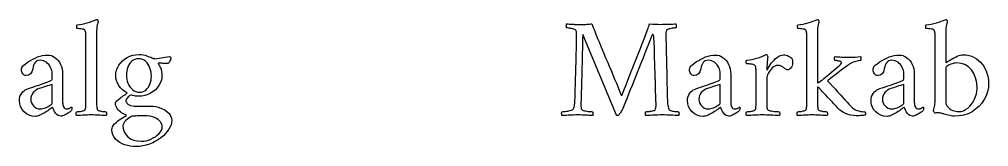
# Model space of a CAD drawing. Header units: millimetres. Extents: x -4 to 95, y -124 to 50.
# Drawn here: x 72.73 to 94.85, y -64.32 to -61.41 of the extents above; entities that cross this region are included whole.
import ezdxf

# ---------------------------------------------------------------- set-up
doc = ezdxf.new("R2010")
doc.units = ezdxf.units.MM
doc.layers.add('TEXT', color=5, linetype='Continuous')

msp = doc.modelspace()

# ---------------------------------------------------------------- linework, layer by layer
at = {"layer": 'TEXT'}
for points in [[(74.2468, -61.8419), (74.2467, -61.8233), (74.2464, -61.8028), (74.2459, -61.7805), (74.2452, -61.7565), (74.2436, -61.7328), (74.2407, -61.7117), (74.2364, -61.6932), (74.2306, -61.6774), (74.2215, -61.6613), (74.2069, -61.6484), (74.1868, -61.6387), (74.1613, -61.6323), (74.1326, -61.628), (74.1028, -61.625), (74.0721, -61.6232), (74.0403, -61.6226), (74.0388, -61.6201), (74.0375, -61.6125), (74.0364, -61.5999), (74.0355, -61.5823), (74.0354, -61.5644), (74.0367, -61.5512), (74.0394, -61.5426), (74.0435, -61.5387), (74.1028, -61.5309), (74.1613, -61.5206), (74.219, -61.5076), (74.2758, -61.4919), (74.3315, -61.4743), (74.3855, -61.4552), (74.4379, -61.4348), (74.4887, -61.4129), (74.4951, -61.414), (74.5012, -61.4173), (74.5072, -61.4229), (74.5129, -61.4306), (74.5178, -61.4394), (74.5214, -61.448), (74.5235, -61.4564), (74.5242, -61.4645), (74.5231, -61.469), (74.5198, -61.4823), (74.5142, -61.5044), (74.5065, -61.5355), (74.4987, -61.5748), (74.4931, -61.6218), (74.4898, -61.6764), (74.4887, -61.7387), (74.4887, -63.2355), (74.4888, -63.2704), (74.4891, -63.304), (74.4896, -63.3365), (74.4903, -63.3677), (74.4918, -63.397), (74.4948, -63.4234), (74.4991, -63.447), (74.5048, -63.4677), (74.5102, -63.4756), (74.5198, -63.4831), (74.5336, -63.4901), (74.5516, -63.4968), (74.5722, -63.5027), (74.5935, -63.5077), (74.6157, -63.5116), (74.6387, -63.5145), (74.6604, -63.5166), (74.6786, -63.5181), (74.6934, -63.5191), (74.7048, -63.5194), (74.7092, -63.527), (74.7125, -63.5371), (74.7148, -63.5496), (74.7161, -63.5645), (74.716, -63.5794), (74.7141, -63.5919), (74.7104, -63.602), (74.7048, -63.6097), (74.6579, -63.6066), (74.6137, -63.6036), (74.5724, -63.6009), (74.5339, -63.5984), (74.4956, -63.5963), (74.4548, -63.5948), (74.4117, -63.5939), (74.3661, -63.5935), (74.3221, -63.5939), (74.2802, -63.5948), (74.2406, -63.5963), (74.2032, -63.5984), (74.1654, -63.6009), (74.1246, -63.6036), (74.0807, -63.6066), (74.0339, -63.6097), (74.0283, -63.602), (74.0246, -63.5919), (74.0227, -63.5794), (74.0226, -63.5645), (74.0239, -63.5496), (74.0262, -63.5371), (74.0295, -63.527), (74.0339, -63.5194), (74.0452, -63.5191), (74.0597, -63.5181), (74.0774, -63.5166), (74.0984, -63.5145), (74.1208, -63.5116), (74.1427, -63.5077), (74.1643, -63.5027), (74.1855, -63.4968), (74.204, -63.4901), (74.2177, -63.4831), (74.2266, -63.4756), (74.2306, -63.4677), (74.2364, -63.447), (74.2407, -63.4234), (74.2436, -63.397), (74.2452, -63.3677), (74.2459, -63.3365), (74.2464, -63.304), (74.2467, -63.2704), (74.2468, -63.2355)], [(90.9435, -63.2355), (90.9436, -63.2704), (90.944, -63.304), (90.9445, -63.3365), (90.9452, -63.3677), (90.9467, -63.397), (90.9496, -63.4234), (90.9539, -63.447), (90.9597, -63.4677), (90.965, -63.4756), (90.9746, -63.4831), (90.9884, -63.4901), (91.0065, -63.4968), (91.027, -63.5027), (91.0484, -63.5077), (91.0706, -63.5116), (91.0935, -63.5145), (91.1152, -63.5166), (91.1335, -63.5181), (91.1483, -63.5191), (91.1597, -63.5194), (91.164, -63.527), (91.1673, -63.5371), (91.1697, -63.5496), (91.171, -63.5645), (91.1709, -63.5794), (91.169, -63.5919), (91.1652, -63.602), (91.1597, -63.6097), (91.1127, -63.6066), (91.0685, -63.6036), (91.0272, -63.6009), (90.9887, -63.5984), (90.9504, -63.5963), (90.9097, -63.5948), (90.8665, -63.5939), (90.821, -63.5935), (90.7769, -63.5939), (90.7351, -63.5948), (90.6955, -63.5963), (90.6581, -63.5984), (90.6203, -63.6009), (90.5794, -63.6036), (90.5356, -63.6066), (90.4887, -63.6097), (90.4832, -63.602), (90.4794, -63.5919), (90.4775, -63.5794), (90.4774, -63.5645), (90.4787, -63.5496), (90.481, -63.5371), (90.4844, -63.527), (90.4887, -63.5194), (90.5, -63.5191), (90.5145, -63.5181), (90.5323, -63.5166), (90.5532, -63.5145), (90.5756, -63.5116), (90.5976, -63.5077), (90.6192, -63.5027), (90.6403, -63.4968), (90.6589, -63.4901), (90.6726, -63.4831), (90.6815, -63.4756), (90.6855, -63.4677), (90.6912, -63.447), (90.6956, -63.4234), (90.6985, -63.397), (90.7, -63.3677), (90.7007, -63.3365), (90.7012, -63.304), (90.7015, -63.2704), (90.7016, -63.2355), (90.7016, -61.8419), (90.7015, -61.8233), (90.7012, -61.8028), (90.7007, -61.7805), (90.7, -61.7565), (90.6985, -61.7328), (90.6956, -61.7117), (90.6912, -61.6932), (90.6855, -61.6774), (90.6763, -61.6613), (90.6617, -61.6484), (90.6416, -61.6387), (90.6161, -61.6323), (90.5874, -61.628), (90.5577, -61.625), (90.5269, -61.6232), (90.4952, -61.6226), (90.4936, -61.6201), (90.4923, -61.6125), (90.4912, -61.5999), (90.4903, -61.5823), (90.4902, -61.5644), (90.4915, -61.5512), (90.4943, -61.5426), (90.4984, -61.5387), (90.5577, -61.5309), (90.6161, -61.5206), (90.6738, -61.5076), (90.7306, -61.4919), (90.7863, -61.4743), (90.8403, -61.4552), (90.8927, -61.4348), (90.9435, -61.4129), (90.9499, -61.414), (90.956, -61.4173), (90.962, -61.4229), (90.9677, -61.4306), (90.9727, -61.4394), (90.9762, -61.448), (90.9783, -61.4564), (90.979, -61.4645), (90.9779, -61.469), (90.9746, -61.4823), (90.9691, -61.5044), (90.9613, -61.5355), (90.9535, -61.5748), (90.948, -61.6218), (90.9447, -61.6764), (90.9435, -61.7387), (90.9435, -62.8613), (90.9662, -62.8508), (90.9923, -62.8355), (91.0219, -62.8153), (91.0548, -62.7903), (91.0902, -62.7621), (91.127, -62.7323), (91.1652, -62.7008), (91.2048, -62.6677), (91.2636, -62.6183), (91.3173, -62.5734), (91.366, -62.5329), (91.4097, -62.4968), (91.4457, -62.4657), (91.4714, -62.4403), (91.4868, -62.4206), (91.4919, -62.4065), (91.49, -62.3946), (91.4843, -62.3847), (91.4747, -62.3768), (91.4613, -62.371), (91.4457, -62.3664), (91.4294, -62.3625), (91.4126, -62.3592), (91.3952, -62.3565), (91.3786, -62.3543), (91.3645, -62.3528), (91.3528, -62.3519), (91.3435, -62.3516), (91.338, -62.3423), (91.3343, -62.3306), (91.3324, -62.3165), (91.3323, -62.3), (91.3338, -62.2843), (91.3367, -62.2726), (91.341, -62.2649), (91.3468, -62.2613), (91.3815, -62.2644), (91.4177, -62.2673), (91.4556, -62.2701), (91.4952, -62.2726), (91.5351, -62.2747), (91.5742, -62.2762), (91.6125, -62.2771), (91.65, -62.2774), (91.729, -62.2764), (91.8016, -62.2734), (91.8677, -62.2683), (91.9274, -62.2613), (91.9316, -62.2691), (91.9343, -62.2794), (91.9356, -62.2924), (91.9355, -62.3081), (91.9344, -62.3235), (91.9327, -62.3359), (91.9303, -62.3453), (91.9274, -62.3516), (91.9084, -62.3528), (91.8835, -62.3565), (91.8527, -62.3625), (91.8161, -62.371), (91.7783, -62.3817), (91.744, -62.3944), (91.713, -62.4091), (91.6855, -62.4258), (91.6764, -62.4325), (91.6621, -62.4427), (91.6425, -62.4567), (91.6177, -62.4742), (91.589, -62.4948), (91.5577, -62.5177), (91.5237, -62.5431), (91.4871, -62.571), (91.4488, -62.6004), (91.4097, -62.6306), (91.3698, -62.6617), (91.329, -62.6935), (91.2886, -62.7254), (91.2496, -62.7565), (91.212, -62.7867), (91.1758, -62.8161), (91.2353, -62.8793), (91.2944, -62.9431), (91.353, -63.0076), (91.4113, -63.0726), (91.4677, -63.1359), (91.521, -63.1952), (91.571, -63.2504), (91.6177, -63.3016), (91.6595, -63.3467), (91.6944, -63.3835), (91.7224, -63.412), (91.7435, -63.4323), (91.7755, -63.456), (91.8101, -63.4758), (91.8473, -63.4915), (91.8871, -63.5032), (91.9269, -63.5115), (91.9641, -63.5169), (91.9987, -63.5196), (92.0306, -63.5194), (92.0336, -63.5239), (92.0359, -63.531), (92.0376, -63.5408), (92.0387, -63.5532), (92.039, -63.566), (92.0383, -63.577), (92.0366, -63.5862), (92.0339, -63.5935), (92.023, -63.5968), (92.0065, -63.6), (91.9843, -63.6032), (91.9565, -63.6065), (91.9256, -63.6093), (91.8944, -63.6113), (91.8627, -63.6125), (91.8306, -63.6129), (91.7633, -63.6098), (91.7, -63.6004), (91.6407, -63.5848), (91.5855, -63.5629), (91.5367, -63.5386), (91.4968, -63.5157), (91.4657, -63.4943), (91.4435, -63.4742), (91.4408, -63.4713), (91.4327, -63.4625), (91.4191, -63.4479), (91.4, -63.4274), (91.3765, -63.4022), (91.3496, -63.3734), (91.3193, -63.3409), (91.2855, -63.3048), (91.2496, -63.2664), (91.2129, -63.227), (91.1754, -63.1866), (91.1371, -63.1452), (91.099, -63.1038), (91.0621, -63.0637), (91.0264, -63.0248), (90.9919, -62.9871), (90.9865, -62.9809), (90.9798, -62.9754), (90.972, -62.9705), (90.9629, -62.9661), (90.9544, -62.9626), (90.9484, -62.9601), (90.9448, -62.9586), (90.9435, -62.9581)], [(94.0694, -63.6226), (94.0493, -63.6215), (94.0246, -63.6181), (93.9953, -63.6126), (93.9613, -63.6048), (93.9263, -63.5963), (93.894, -63.5883), (93.8642, -63.5809), (93.8371, -63.5742), (93.8319, -63.5726), (93.8258, -63.571), (93.819, -63.5694), (93.8113, -63.5677), (93.7901, -63.5616), (93.7685, -63.556), (93.7466, -63.5511), (93.7242, -63.5468), (93.7016, -63.5443), (93.679, -63.5448), (93.6565, -63.5483), (93.6339, -63.5548), (93.6273, -63.5531), (93.6206, -63.548), (93.6136, -63.5394), (93.6065, -63.5274), (93.6001, -63.5146), (93.5956, -63.5036), (93.5928, -63.4945), (93.5919, -63.4871), (93.6023, -63.4617), (93.6109, -63.4339), (93.6176, -63.4036), (93.6226, -63.371), (93.6261, -63.3383), (93.6286, -63.3081), (93.6301, -63.2802), (93.6306, -63.2548), (93.6306, -61.8419), (93.6305, -61.8246), (93.6302, -61.8048), (93.6297, -61.7827), (93.629, -61.7581), (93.6275, -61.7337), (93.6246, -61.7121), (93.6203, -61.6933), (93.6145, -61.6774), (93.6052, -61.6613), (93.5903, -61.6484), (93.5698, -61.6387), (93.5435, -61.6323), (93.5141, -61.628), (93.4839, -61.625), (93.4528, -61.6232), (93.421, -61.6226), (93.4195, -61.6201), (93.4181, -61.6125), (93.417, -61.5999), (93.4161, -61.5823), (93.416, -61.5644), (93.4173, -61.5512), (93.4201, -61.5426), (93.4242, -61.5387), (93.4836, -61.5309), (93.5423, -61.5206), (93.6005, -61.5076), (93.6581, -61.4919), (93.7144, -61.4743), (93.769, -61.4552), (93.8217, -61.4348), (93.8726, -61.4129), (93.8789, -61.414), (93.8851, -61.4173), (93.891, -61.4229), (93.8968, -61.4306), (93.9017, -61.4394), (93.9052, -61.448), (93.9074, -61.4564), (93.9081, -61.4645), (93.907, -61.469), (93.9036, -61.4823), (93.8981, -61.5044), (93.8903, -61.5355), (93.8826, -61.5748), (93.877, -61.6218), (93.8737, -61.6764), (93.8726, -61.7387), (93.8726, -62.3581), (93.8728, -62.3647), (93.8734, -62.3718), (93.8744, -62.3792), (93.8758, -62.3871), (93.878, -62.3933), (93.8815, -62.396), (93.8861, -62.395), (93.8919, -62.3903), (93.9075, -62.3793), (93.9282, -62.3657), (93.9542, -62.3495), (93.9855, -62.3306), (94.0202, -62.3108), (94.0565, -62.2915), (94.0944, -62.2729), (94.1339, -62.2548), (94.1728, -62.2393), (94.2089, -62.2282), (94.2421, -62.2216), (94.2726, -62.2194), (94.3414, -62.2231), (94.406, -62.2343), (94.4664, -62.2529), (94.5226, -62.279), (94.5744, -62.3111), (94.6218, -62.3476), (94.6647, -62.3885), (94.7032, -62.4339), (94.7373, -62.4827), (94.7669, -62.5339), (94.7921, -62.5875), (94.8129, -62.6435), (94.8291, -62.7003), (94.8407, -62.756), (94.8477, -62.8108), (94.85, -62.8645), (94.8436, -62.9656), (94.8246, -63.0625), (94.7928, -63.1551), (94.7484, -63.2435), (94.6929, -63.3255), (94.6282, -63.3988), (94.5542, -63.4634), (94.471, -63.5194), (94.3799, -63.5645), (94.2827, -63.5968), (94.1791, -63.6161), (94.0694, -63.6226)], [(85.5403, -61.529), (85.5794, -61.5287), (85.6161, -61.5278), (85.6504, -61.5263), (85.6823, -61.5242), (85.7123, -61.5219), (85.7411, -61.5198), (85.7687, -61.5178), (85.7952, -61.5161), (85.807, -61.551), (85.823, -61.5944), (85.8432, -61.6462), (85.8677, -61.7065), (85.8956, -61.7739), (85.9258, -61.8472), (85.9585, -61.9263), (85.9935, -62.0113), (86.0305, -62.1005), (86.069, -62.1923), (86.1088, -62.2868), (86.15, -62.3839), (86.1917, -62.4822), (86.2331, -62.5802), (86.274, -62.6781), (86.3145, -62.7758), (86.354, -62.8717), (86.3919, -62.9641), (86.4282, -63.0531), (86.4629, -63.1387), (86.4649, -63.1415), (86.4677, -63.1435), (86.4714, -63.1448), (86.4758, -63.1452), (86.4802, -63.1444), (86.4839, -63.1419), (86.4867, -63.1379), (86.4887, -63.1323), (86.5343, -63.0158), (86.5774, -62.9052), (86.6181, -62.8005), (86.6565, -62.7016), (86.6936, -62.6056), (86.731, -62.5097), (86.7686, -62.4137), (86.8065, -62.3177), (86.8453, -62.2193), (86.8859, -62.1157), (86.9283, -62.0072), (86.9726, -61.8935), (86.9873, -61.8556), (87.0024, -61.8161), (87.0179, -61.775), (87.0339, -61.7323), (87.0494, -61.6901), (87.0637, -61.6508), (87.0768, -61.6143), (87.0887, -61.5806), (87.0986, -61.5524), (87.1056, -61.5323), (87.1099, -61.5202), (87.1113, -61.5161), (87.1837, -61.5204), (87.2492, -61.5234), (87.3079, -61.5252), (87.3597, -61.5258), (87.4029, -61.5256), (87.4488, -61.525), (87.4973, -61.524), (87.5484, -61.5226), (87.5979, -61.521), (87.6415, -61.5194), (87.6793, -61.5177), (87.7113, -61.5161), (87.7129, -61.5216), (87.7145, -61.5315), (87.7161, -61.5458), (87.7177, -61.5645), (87.7192, -61.5829), (87.7202, -61.596), (87.7208, -61.6038), (87.721, -61.6065), (87.708, -61.6069), (87.6915, -61.6081), (87.6717, -61.6101), (87.6484, -61.6129), (87.6237, -61.6165), (87.5996, -61.621), (87.5761, -61.6262), (87.5532, -61.6323), (87.5329, -61.6389), (87.5169, -61.646), (87.5054, -61.6534), (87.4984, -61.6613), (87.494, -61.6734), (87.4903, -61.6871), (87.4875, -61.7024), (87.4855, -61.7194), (87.4841, -61.7367), (87.4831, -61.7532), (87.4825, -61.769), (87.4823, -61.7839), (87.4839, -61.8294), (87.4855, -61.8855), (87.4871, -61.952), (87.4887, -62.029), (87.4904, -62.1138), (87.4923, -62.2036), (87.4945, -62.2985), (87.4968, -62.3984), (87.4992, -62.5005), (87.5016, -62.602), (87.504, -62.7029), (87.5065, -62.8032), (87.5088, -62.9004), (87.5109, -62.9919), (87.5128, -63.0778), (87.5145, -63.1581), (87.5163, -63.2026), (87.5185, -63.246), (87.5212, -63.2881), (87.5242, -63.329), (87.5284, -63.3677), (87.5347, -63.4032), (87.5429, -63.4355), (87.5532, -63.4645), (87.5605, -63.4751), (87.5726, -63.4843), (87.5895, -63.492), (87.6113, -63.4984), (87.6356, -63.5036), (87.6601, -63.5081), (87.6848, -63.5117), (87.7097, -63.5145), (87.7324, -63.5166), (87.7504, -63.5181), (87.7638, -63.5191), (87.7726, -63.5194), (87.7781, -63.5311), (87.7819, -63.544), (87.7838, -63.5578), (87.7839, -63.5726), (87.783, -63.5864), (87.7819, -63.5972), (87.7805, -63.6049), (87.779, -63.6097), (87.7326, -63.6066), (87.6867, -63.6036), (87.6414, -63.6009), (87.5968, -63.5984), (87.5515, -63.5963), (87.5044, -63.5948), (87.4555, -63.5939), (87.4048, -63.5935), (87.3518, -63.5939), (87.3024, -63.5948), (87.2567, -63.5963), (87.2145, -63.5984), (87.1724, -63.6009), (87.1266, -63.6036), (87.0772, -63.6066), (87.0242, -63.6097), (87.0226, -63.6048), (87.021, -63.5968), (87.0194, -63.5855), (87.0177, -63.571), (87.0169, -63.5556), (87.0177, -63.5419), (87.0202, -63.5298), (87.0242, -63.5194), (87.0353, -63.5191), (87.0492, -63.5181), (87.0659, -63.5166), (87.0855, -63.5145), (87.1065, -63.5119), (87.1274, -63.5089), (87.1484, -63.5054), (87.1694, -63.5016), (87.1889, -63.4975), (87.2056, -63.4931), (87.2196, -63.4886), (87.2306, -63.4839), (87.2381, -63.4768), (87.2444, -63.4653), (87.2494, -63.4494), (87.2532, -63.429), (87.256, -63.4073), (87.2581, -63.3871), (87.2593, -63.3685), (87.2597, -63.3516), (87.2595, -63.3326), (87.2589, -63.3109), (87.2579, -63.2866), (87.2565, -63.2597), (87.255, -63.2328), (87.254, -63.2085), (87.2534, -63.1868), (87.2532, -63.1677), (87.25, -63.0543), (87.2468, -62.9431), (87.2435, -62.8342), (87.2403, -62.7274), (87.2371, -62.6212), (87.2339, -62.5137), (87.2306, -62.405), (87.2274, -62.2952), (87.224, -62.1826), (87.2202, -62.0657), (87.2159, -61.9447), (87.2113, -61.8194), (87.2109, -61.8135), (87.2097, -61.8056), (87.2077, -61.7958), (87.2048, -61.7839), (87.201, -61.7726), (87.196, -61.7645), (87.1897, -61.7597), (87.1823, -61.7581), (87.1788, -61.7595), (87.175, -61.7637), (87.1708, -61.7708), (87.1661, -61.7806), (87.1186, -61.8994), (87.073, -62.0137), (87.0291, -62.1236), (86.9871, -62.229), (86.9463, -62.3314), (86.906, -62.4319), (86.8664, -62.5305), (86.8274, -62.6274), (86.7886, -62.7238), (86.7496, -62.821), (86.7104, -62.919), (86.671, -63.0177), (86.6307, -63.1189), (86.5891, -63.2238), (86.5461, -63.3326), (86.5016, -63.4452), (86.4974, -63.4532), (86.4911, -63.4645), (86.4829, -63.479), (86.4726, -63.4968), (86.4612, -63.5158), (86.4496, -63.5343), (86.4378, -63.5521), (86.4258, -63.5694), (86.414, -63.5844), (86.4028, -63.5956), (86.3922, -63.6029), (86.3823, -63.6065), (86.3784, -63.6075), (86.3734, -63.6073), (86.3671, -63.6058), (86.3597, -63.6032), (86.3581, -63.6018), (86.3565, -63.6008), (86.3548, -63.6002), (86.3532, -63.6), (85.5855, -61.7613), (85.5837, -61.8653), (85.5815, -61.971), (85.5788, -62.0782), (85.5758, -62.1871), (85.5727, -62.296), (85.5698, -62.4032), (85.567, -62.5089), (85.5645, -62.6129), (85.5621, -62.7136), (85.5597, -62.8093), (85.5573, -62.8999), (85.5548, -62.9855), (85.5525, -63.0645), (85.5504, -63.1355), (85.5485, -63.1984), (85.5468, -63.2532), (85.5454, -63.2983), (85.5444, -63.3319), (85.5438, -63.3539), (85.5435, -63.3645), (85.5438, -63.3761), (85.5444, -63.3883), (85.5454, -63.4011), (85.5468, -63.4145), (85.5486, -63.4277), (85.5508, -63.4399), (85.5534, -63.4511), (85.5565, -63.4613), (85.5642, -63.472), (85.5778, -63.4815), (85.5973, -63.4897), (85.6226, -63.4968), (85.6509, -63.5027), (85.6794, -63.5077), (85.7082, -63.5116), (85.7371, -63.5145), (85.7633, -63.5166), (85.7839, -63.5181), (85.7988, -63.5191), (85.8081, -63.5194), (85.8135, -63.5272), (85.8169, -63.5379), (85.8183, -63.5514), (85.8177, -63.5677), (85.8161, -63.5837), (85.8145, -63.596), (85.8129, -63.6046), (85.8113, -63.6097), (85.7661, -63.6066), (85.7242, -63.6036), (85.6855, -63.6009), (85.65, -63.5984), (85.6139, -63.5963), (85.5734, -63.5948), (85.5284, -63.5939), (85.479, -63.5935), (85.4264, -63.5939), (85.3782, -63.5948), (85.3345, -63.5963), (85.2952, -63.5984), (85.2558, -63.6009), (85.2121, -63.6036), (85.1639, -63.6066), (85.1113, -63.6097), (85.1097, -63.6048), (85.1081, -63.5968), (85.1065, -63.5855), (85.1048, -63.571), (85.104, -63.5556), (85.1048, -63.5419), (85.1073, -63.5298), (85.1113, -63.5194), (85.1233, -63.519), (85.1399, -63.5177), (85.1612, -63.5157), (85.1871, -63.5129), (85.2152, -63.5093), (85.2431, -63.5048), (85.2709, -63.4996), (85.2984, -63.4935), (85.3232, -63.4867), (85.3427, -63.479), (85.3571, -63.4706), (85.3661, -63.4613), (85.3764, -63.4449), (85.3847, -63.4278), (85.3909, -63.4102), (85.3952, -63.3919), (85.3982, -63.3725), (85.4008, -63.3512), (85.403, -63.3281), (85.4048, -63.3032), (85.4096, -63.1627), (85.4141, -63.025), (85.4184, -62.8901), (85.4226, -62.7581), (85.4264, -62.6307), (85.4298, -62.5101), (85.4329, -62.3961), (85.4355, -62.2887), (85.4378, -62.1895), (85.4399, -62.1), (85.4418, -62.0202), (85.4435, -61.95), (85.445, -61.8914), (85.446, -61.8464), (85.4466, -61.8148), (85.4468, -61.7968), (85.4467, -61.7792), (85.4464, -61.7621), (85.4459, -61.7454), (85.4452, -61.729), (85.4439, -61.7133), (85.4415, -61.6984), (85.4382, -61.6843), (85.4339, -61.671), (85.4281, -61.6616), (85.4173, -61.6528), (85.4015, -61.6447), (85.3806, -61.6371), (85.3571, -61.6302), (85.3331, -61.6242), (85.3087, -61.619), (85.2839, -61.6145), (85.2608, -61.611), (85.2415, -61.6085), (85.2261, -61.607), (85.2145, -61.6065), (85.2131, -61.6037), (85.2121, -61.5956), (85.2115, -61.582), (85.2113, -61.5629), (85.2115, -61.5436), (85.2121, -61.5294), (85.2131, -61.5203), (85.2145, -61.5161), (85.2498, -61.5177), (85.2815, -61.5194), (85.3095, -61.521), (85.3339, -61.5226), (85.3565, -61.5241), (85.379, -61.5254), (85.4016, -61.5265), (85.4242, -61.5274), (85.4484, -61.5281), (85.4758, -61.5286), (85.5065, -61.5289), (85.5403, -61.529)], [(73.3694, -62.2258), (73.4138, -62.2294), (73.4569, -62.2403), (73.4985, -62.2585), (73.5387, -62.2839), (73.5763, -62.3153), (73.6101, -62.3516), (73.64, -62.3927), (73.6661, -62.4387), (73.6873, -62.4887), (73.7024, -62.5419), (73.7115, -62.5984), (73.7145, -62.6581), (73.7145, -63.3065), (73.7159, -63.336), (73.7202, -63.3633), (73.7272, -63.3884), (73.7371, -63.4113), (73.7502, -63.4303), (73.7669, -63.444), (73.7873, -63.4521), (73.8113, -63.4548), (73.8327, -63.4536), (73.8516, -63.45), (73.8681, -63.444), (73.8823, -63.4355), (73.894, -63.4268), (73.9032, -63.4202), (73.9101, -63.4155), (73.9145, -63.4129), (73.9175, -63.4135), (73.9202, -63.4153), (73.9224, -63.4183), (73.9242, -63.4226), (73.9256, -63.4272), (73.9266, -63.4315), (73.9272, -63.4353), (73.9274, -63.4387), (73.9264, -63.4558), (73.9234, -63.4718), (73.9183, -63.4865), (73.9113, -63.5), (73.9001, -63.5089), (73.8859, -63.5194), (73.8686, -63.5315), (73.8484, -63.5452), (73.8264, -63.5593), (73.804, -63.5726), (73.7812, -63.5851), (73.7581, -63.5968), (73.7354, -63.6067), (73.7141, -63.6137), (73.6943, -63.6179), (73.6758, -63.6194), (73.6428, -63.6151), (73.6117, -63.6024), (73.5824, -63.5812), (73.5548, -63.5516), (73.5305, -63.5175), (73.5109, -63.4831), (73.4959, -63.4482), (73.4855, -63.4129), (73.4769, -63.4208), (73.4641, -63.4315), (73.4471, -63.445), (73.4258, -63.4613), (73.4015, -63.4791), (73.3754, -63.4972), (73.3475, -63.5154), (73.3177, -63.5339), (73.2872, -63.5518), (73.2569, -63.5685), (73.2267, -63.5841), (73.1968, -63.5984), (73.168, -63.6104), (73.1415, -63.619), (73.1172, -63.6241), (73.0952, -63.6258), (73.0208, -63.6193), (72.9524, -63.5996), (72.8901, -63.5668), (72.8339, -63.521), (72.7873, -63.4656), (72.754, -63.4044), (72.7341, -63.3374), (72.7274, -63.2645), (72.7307, -63.2178), (72.7407, -63.1746), (72.7574, -63.1348), (72.7806, -63.0984), (72.8072, -63.0668), (72.8335, -63.0415), (72.8596, -63.0225), (72.8855, -63.0097), (72.932, -62.9932), (72.981, -62.9762), (73.0328, -62.9586), (73.0871, -62.9403), (73.1418, -62.9219), (73.1948, -62.9036), (73.2459, -62.8856), (73.2952, -62.8677), (73.3403, -62.851), (73.379, -62.8363), (73.4113, -62.8236), (73.4371, -62.8129), (73.4488, -62.8078), (73.4581, -62.802), (73.4649, -62.7957), (73.4694, -62.7887), (73.4722, -62.7797), (73.4742, -62.7673), (73.4754, -62.7515), (73.4758, -62.7323), (73.4758, -62.6484), (73.4736, -62.613), (73.4669, -62.5778), (73.4558, -62.5428), (73.4403, -62.5081), (73.421, -62.4748), (73.3984, -62.4444), (73.3726, -62.4167), (73.3435, -62.3919), (73.3119, -62.3715), (73.2782, -62.3569), (73.2425, -62.3481), (73.2048, -62.3452), (73.1671, -62.3484), (73.1347, -62.3581), (73.1075, -62.3742), (73.0855, -62.3968), (73.0675, -62.4252), (73.0524, -62.4589), (73.0401, -62.4978), (73.0306, -62.5419), (73.0105, -62.6083), (72.979, -62.6556), (72.9363, -62.6841), (72.8823, -62.6935), (72.858, -62.6909), (72.8367, -62.6831), (72.8184, -62.67), (72.8032, -62.6516), (72.7912, -62.6302), (72.7827, -62.6081), (72.7775, -62.5851), (72.7758, -62.5613), (72.7762, -62.5553), (72.7774, -62.5472), (72.7794, -62.5368), (72.7823, -62.5242), (72.7857, -62.5114), (72.7895, -62.5004), (72.7938, -62.4912), (72.7984, -62.4839), (72.8252, -62.4603), (72.8573, -62.4347), (72.8946, -62.4071), (72.9371, -62.3774), (72.9838, -62.3478), (73.0335, -62.3202), (73.0862, -62.2946), (73.1419, -62.271), (73.1991, -62.2512), (73.256, -62.2371), (73.3128, -62.2286), (73.3694, -62.2258)], [(75.7177, -63.3903), (75.7797, -63.3931), (75.8399, -63.4016), (75.8983, -63.4157), (75.9548, -63.4355), (76.0079, -63.4599), (76.0556, -63.4879), (76.0982, -63.5196), (76.1355, -63.5548), (76.1658, -63.5929), (76.1875, -63.6331), (76.2005, -63.6752), (76.2048, -63.7194), (76.2007, -63.7681), (76.1883, -63.8177), (76.1676, -63.8681), (76.1387, -63.9194), (76.1027, -63.9702), (76.0609, -64.0194), (76.0132, -64.0669), (75.9597, -64.1129), (75.901, -64.1559), (75.8379, -64.1948), (75.7704, -64.2293), (75.6984, -64.2597), (75.6232, -64.2844), (75.546, -64.302), (75.4667, -64.3126), (75.3855, -64.3161), (75.3226, -64.3135), (75.2597, -64.3056), (75.1968, -64.2925), (75.1339, -64.2742), (75.0736, -64.2505), (75.0185, -64.2214), (74.9688, -64.1868), (74.9242, -64.1468), (74.8875, -64.1013), (74.8613, -64.0504), (74.8456, -63.9941), (74.8403, -63.9323), (74.8442, -63.8972), (74.8556, -63.8629), (74.8748, -63.8294), (74.9016, -63.7968), (74.9335, -63.7653), (74.9677, -63.7355), (75.0044, -63.7073), (75.0435, -63.6806), (75.0821, -63.6565), (75.1169, -63.6355), (75.1482, -63.6177), (75.1758, -63.6032), (75.1481, -63.5923), (75.1198, -63.579), (75.0908, -63.5633), (75.0613, -63.5452), (75.0326, -63.5245), (75.006, -63.5012), (74.9818, -63.4753), (74.9597, -63.4468), (74.9413, -63.4158), (74.9282, -63.3827), (74.9204, -63.3473), (74.9177, -63.3097), (74.9338, -63.2928), (74.9528, -63.2746), (74.9749, -63.2549), (75, -63.2339), (75.0266, -63.2124), (75.0532, -63.1915), (75.0798, -63.1713), (75.1065, -63.1516), (75.1316, -63.1337), (75.1536, -63.1185), (75.1727, -63.1063), (75.1887, -63.0968), (75.1334, -63.0616), (75.0835, -63.0206), (75.039, -62.9737), (75, -62.921), (74.9682, -62.865), (74.9456, -62.8085), (74.932, -62.7513), (74.9274, -62.6935), (74.9318, -62.6318), (74.9448, -62.5722), (74.9664, -62.5148), (74.9968, -62.4597), (75.0347, -62.4082), (75.079, -62.3617), (75.1298, -62.3203), (75.1871, -62.2839), (75.2495, -62.2542), (75.3157, -62.2331), (75.3858, -62.2204), (75.4597, -62.2161), (75.5093, -62.2178), (75.5548, -62.223), (75.5964, -62.2316), (75.6339, -62.2435), (75.6675, -62.2566), (75.6976, -62.2681), (75.724, -62.2783), (75.7468, -62.2871), (75.7666, -62.2942), (75.781, -62.2992), (75.79, -62.3022), (75.7935, -62.3032), (75.7957, -62.3036), (75.8004, -62.3048), (75.8078, -62.3069), (75.8177, -62.3097), (76.1565, -62.2613), (76.1692, -62.2669), (76.1782, -62.2742), (76.1837, -62.2831), (76.1855, -62.2935), (76.1841, -62.3049), (76.1798, -62.3198), (76.1728, -62.338), (76.1629, -62.3597), (76.1514, -62.3811), (76.1395, -62.3988), (76.1272, -62.4126), (76.1145, -62.4226), (76.0946, -62.4211), (76.0734, -62.4198), (76.051, -62.4186), (76.0274, -62.4177), (76.004, -62.4168), (75.9823, -62.4157), (75.9621, -62.4144), (75.9435, -62.4129), (75.928, -62.4115), (75.9169, -62.4105), (75.9103, -62.4099), (75.9081, -62.4097), (75.9024, -62.4103), (75.8984, -62.4121), (75.896, -62.4151), (75.8952, -62.4194), (75.9031, -62.4301), (75.9141, -62.4496), (75.9281, -62.4777), (75.9452, -62.5145), (75.9614, -62.5574), (75.973, -62.6036), (75.9799, -62.6533), (75.9823, -62.7065), (75.9779, -62.7611), (75.9649, -62.8153), (75.9432, -62.8692), (75.9129, -62.9226), (75.875, -62.9735), (75.8306, -63.0198), (75.7798, -63.0614), (75.7226, -63.0984), (75.6602, -63.1287), (75.594, -63.1504), (75.5239, -63.1634), (75.45, -63.1677), (75.4282, -63.1671), (75.4048, -63.1653), (75.3798, -63.1623), (75.3532, -63.1581), (75.3276, -63.1532), (75.3056, -63.1484), (75.2873, -63.1435), (75.2726, -63.1387), (75.2519, -63.151), (75.2319, -63.1653), (75.2124, -63.1817), (75.1935, -63.2), (75.1773, -63.2194), (75.1657, -63.2387), (75.1588, -63.2581), (75.1565, -63.2774), (75.1595, -63.2901), (75.1685, -63.3056), (75.1837, -63.324), (75.2048, -63.3452), (75.2319, -63.3649), (75.2645, -63.379), (75.3028, -63.3875), (75.3468, -63.3903)], [(75.4468, -62.3129), (75.4034, -62.3163), (75.3637, -62.3266), (75.3276, -62.3438), (75.2952, -62.3677), (75.2663, -62.397), (75.2411, -62.4298), (75.2196, -62.4663), (75.2016, -62.5065), (75.1875, -62.5488), (75.1774, -62.5919), (75.1714, -62.6359), (75.1694, -62.6806), (75.1716, -62.7286), (75.1782, -62.7758), (75.1893, -62.8222), (75.2048, -62.8677), (75.2246, -62.9109), (75.2484, -62.95), (75.2762, -62.9851), (75.3081, -63.0161), (75.3438, -63.0415), (75.3831, -63.0597), (75.426, -63.0706), (75.4726, -63.0742), (75.5144, -63.0709), (75.5528, -63.0609), (75.5878, -63.0443), (75.6194, -63.021), (75.6474, -62.9925), (75.6718, -62.9605), (75.6925, -62.9248), (75.7097, -62.8855), (75.7231, -62.8441), (75.7327, -62.802), (75.7384, -62.7594), (75.7403, -62.7161), (75.7383, -62.6666), (75.7323, -62.6181), (75.7222, -62.5707), (75.7081, -62.5242), (75.6899, -62.4802), (75.6677, -62.4403), (75.6415, -62.4044), (75.6113, -62.3726), (75.5768, -62.3465), (75.5379, -62.3278), (75.4946, -62.3166), (75.4468, -62.3129)], [(88.6177, -62.2258), (88.6622, -62.2294), (88.7052, -62.2403), (88.7469, -62.2585), (88.7871, -62.2839), (88.8247, -62.3153), (88.8585, -62.3516), (88.8884, -62.3927), (88.9145, -62.4387), (88.9357, -62.4887), (88.9508, -62.5419), (88.9599, -62.5984), (88.9629, -62.6581), (88.9629, -63.3065), (88.9643, -63.336), (88.9685, -63.3633), (88.9756, -63.3884), (88.9855, -63.4113), (88.9986, -63.4303), (89.0153, -63.444), (89.0357, -63.4521), (89.0597, -63.4548), (89.081, -63.4536), (89.1, -63.45), (89.1165, -63.444), (89.1306, -63.4355), (89.1423, -63.4268), (89.1516, -63.4202), (89.1585, -63.4155), (89.1629, -63.4129), (89.1659, -63.4135), (89.1685, -63.4153), (89.1708, -63.4183), (89.1726, -63.4226), (89.174, -63.4272), (89.175, -63.4315), (89.1756, -63.4353), (89.1758, -63.4387), (89.1748, -63.4558), (89.1718, -63.4718), (89.1667, -63.4865), (89.1597, -63.5), (89.1485, -63.5089), (89.1343, -63.5194), (89.117, -63.5315), (89.0968, -63.5452), (89.0748, -63.5593), (89.0524, -63.5726), (89.0296, -63.5851), (89.0065, -63.5968), (88.9838, -63.6067), (88.9625, -63.6137), (88.9426, -63.6179), (88.9242, -63.6194), (88.8912, -63.6151), (88.8601, -63.6024), (88.8307, -63.5812), (88.8032, -63.5516), (88.7789, -63.5175), (88.7593, -63.4831), (88.7443, -63.4482), (88.7339, -63.4129), (88.7253, -63.4208), (88.7125, -63.4315), (88.6955, -63.445), (88.6742, -63.4613), (88.6499, -63.4791), (88.6238, -63.4972), (88.5959, -63.5154), (88.5661, -63.5339), (88.5356, -63.5518), (88.5052, -63.5685), (88.4751, -63.5841), (88.4452, -63.5984), (88.4164, -63.6104), (88.3899, -63.619), (88.3656, -63.6241), (88.3435, -63.6258), (88.2692, -63.6193), (88.2008, -63.5996), (88.1385, -63.5668), (88.0823, -63.521), (88.0357, -63.4656), (88.0024, -63.4044), (87.9825, -63.3374), (87.9758, -63.2645), (87.9791, -63.2178), (87.9891, -63.1746), (88.0057, -63.1348), (88.029, -63.0984), (88.0555, -63.0668), (88.0819, -63.0415), (88.108, -63.0225), (88.1339, -63.0097), (88.1803, -62.9932), (88.2294, -62.9762), (88.2811, -62.9586), (88.3355, -62.9403), (88.3902, -62.9219), (88.4431, -62.9036), (88.4943, -62.8856), (88.5435, -62.8677), (88.5887, -62.851), (88.6274, -62.8363), (88.6597, -62.8236), (88.6855, -62.8129), (88.6972, -62.8078), (88.7065, -62.802), (88.7133, -62.7957), (88.7177, -62.7887), (88.7206, -62.7797), (88.7226, -62.7673), (88.7238, -62.7515), (88.7242, -62.7323), (88.7242, -62.6484), (88.722, -62.613), (88.7153, -62.5778), (88.7042, -62.5428), (88.6887, -62.5081), (88.6694, -62.4748), (88.6468, -62.4444), (88.621, -62.4167), (88.5919, -62.3919), (88.5603, -62.3715), (88.5266, -62.3569), (88.4909, -62.3481), (88.4532, -62.3452), (88.4155, -62.3484), (88.3831, -62.3581), (88.3558, -62.3742), (88.3339, -62.3968), (88.3159, -62.4252), (88.3008, -62.4589), (88.2885, -62.4978), (88.279, -62.5419), (88.2589, -62.6083), (88.2274, -62.6556), (88.1847, -62.6841), (88.1306, -62.6935), (88.1064, -62.6909), (88.0851, -62.6831), (88.0668, -62.67), (88.0516, -62.6516), (88.0396, -62.6302), (88.031, -62.6081), (88.0259, -62.5851), (88.0242, -62.5613), (88.0246, -62.5553), (88.0258, -62.5472), (88.0278, -62.5368), (88.0306, -62.5242), (88.0341, -62.5114), (88.0379, -62.5004), (88.0421, -62.4912), (88.0468, -62.4839), (88.0736, -62.4603), (88.1056, -62.4347), (88.1429, -62.4071), (88.1855, -62.3774), (88.2322, -62.3478), (88.2819, -62.3202), (88.3346, -62.2946), (88.3903, -62.271), (88.4475, -62.2512), (88.5044, -62.2371), (88.5612, -62.2286), (88.6177, -62.2258)], [(90.1694, -62.2226), (90.1996, -62.2243), (90.229, -62.2294), (90.2577, -62.238), (90.2855, -62.25), (90.3109, -62.2644), (90.3323, -62.2802), (90.3496, -62.2975), (90.3629, -62.3161), (90.3659, -62.3232), (90.3685, -62.3315), (90.3708, -62.3409), (90.3726, -62.3516), (90.374, -62.3631), (90.375, -62.375), (90.3756, -62.3873), (90.3758, -62.4), (90.3733, -62.4405), (90.3657, -62.475), (90.3531, -62.5034), (90.3355, -62.5258), (90.3162, -62.5427), (90.2988, -62.5548), (90.2832, -62.5621), (90.2694, -62.5645), (90.2534, -62.5631), (90.2379, -62.5589), (90.2228, -62.5518), (90.2081, -62.5419), (90.1937, -62.531), (90.1798, -62.521), (90.1663, -62.5117), (90.1532, -62.5032), (90.1418, -62.4955), (90.1302, -62.4883), (90.1184, -62.4818), (90.1065, -62.4758), (90.093, -62.4709), (90.077, -62.4673), (90.0584, -62.4652), (90.0371, -62.4645), (90.0039, -62.468), (89.9722, -62.4786), (89.9418, -62.4963), (89.9129, -62.521), (89.886, -62.5499), (89.8617, -62.5802), (89.84, -62.612), (89.821, -62.6452), (89.8054, -62.677), (89.7944, -62.7048), (89.7877, -62.7286), (89.7855, -62.7484), (89.7855, -63.2355), (89.7856, -63.2704), (89.7859, -63.304), (89.7864, -63.3365), (89.7871, -63.3677), (89.7886, -63.397), (89.7915, -63.4234), (89.7959, -63.447), (89.8016, -63.4677), (89.8081, -63.4756), (89.821, -63.4831), (89.8403, -63.4901), (89.8661, -63.4968), (89.8956, -63.5027), (89.9258, -63.5077), (89.9569, -63.5116), (89.9887, -63.5145), (90.0181, -63.5166), (90.0419, -63.5181), (90.0601, -63.5191), (90.0726, -63.5194), (90.0769, -63.527), (90.0802, -63.5371), (90.0826, -63.5496), (90.0839, -63.5645), (90.0838, -63.5794), (90.0819, -63.5919), (90.0781, -63.602), (90.0726, -63.6097), (90.024, -63.6066), (89.975, -63.6036), (89.9256, -63.6009), (89.8758, -63.5984), (89.8262, -63.5963), (89.7774, -63.5948), (89.7294, -63.5939), (89.6823, -63.5935), (89.6375, -63.5939), (89.5935, -63.5948), (89.5504, -63.5963), (89.5081, -63.5984), (89.4653, -63.6009), (89.421, -63.6036), (89.375, -63.6066), (89.3274, -63.6097), (89.3219, -63.602), (89.3181, -63.5919), (89.3162, -63.5794), (89.3161, -63.5645), (89.3174, -63.5496), (89.3198, -63.5371), (89.3231, -63.527), (89.3274, -63.5194), (89.3388, -63.5191), (89.3536, -63.5181), (89.3719, -63.5166), (89.3935, -63.5145), (89.4166, -63.5116), (89.4391, -63.5077), (89.461, -63.5027), (89.4823, -63.4968), (89.5008, -63.4901), (89.5145, -63.4831), (89.5234, -63.4756), (89.5274, -63.4677), (89.5332, -63.447), (89.5375, -63.4234), (89.5404, -63.397), (89.5419, -63.3677), (89.5426, -63.3365), (89.5431, -63.304), (89.5434, -63.2704), (89.5435, -63.2355), (89.5435, -62.6484), (89.5434, -62.631), (89.5431, -62.6113), (89.5426, -62.5891), (89.5419, -62.5645), (89.5404, -62.5401), (89.5375, -62.5185), (89.5332, -62.4998), (89.5274, -62.4839), (89.5204, -62.4705), (89.5089, -62.4593), (89.4929, -62.4503), (89.4726, -62.4435), (89.45, -62.4385), (89.4274, -62.4347), (89.4048, -62.4321), (89.3823, -62.4306), (89.3617, -62.4299), (89.3452, -62.4294), (89.3327, -62.4291), (89.3242, -62.429), (89.3226, -62.4242), (89.321, -62.4161), (89.3194, -62.4048), (89.3177, -62.3903), (89.3169, -62.3754), (89.3177, -62.3629), (89.3202, -62.3528), (89.3242, -62.3452), (89.3851, -62.3361), (89.4452, -62.325), (89.5044, -62.3119), (89.5629, -62.2968), (89.6196, -62.2794), (89.6734, -62.2597), (89.7244, -62.2375), (89.7726, -62.2129), (89.7789, -62.2141), (89.7851, -62.2177), (89.791, -62.2238), (89.7968, -62.2323), (89.8017, -62.2415), (89.8052, -62.25), (89.8074, -62.2577), (89.8081, -62.2645), (89.8077, -62.2728), (89.8065, -62.2879), (89.8044, -62.3099), (89.8016, -62.3387), (89.7985, -62.3711), (89.7956, -62.4036), (89.7928, -62.4364), (89.7903, -62.4694), (89.7882, -62.4995), (89.7867, -62.5238), (89.7858, -62.5422), (89.7855, -62.5548), (89.7858, -62.5591), (89.7867, -62.5621), (89.7882, -62.5639), (89.7903, -62.5645), (89.7926, -62.5643), (89.7948, -62.5637), (89.7967, -62.5627), (89.7984, -62.5613), (89.8162, -62.5267), (89.8375, -62.4907), (89.8622, -62.4533), (89.8903, -62.4145), (89.9211, -62.3764), (89.9536, -62.3411), (89.988, -62.3087), (90.0242, -62.279), (90.0611, -62.2543), (90.0976, -62.2367), (90.1337, -62.2261), (90.1694, -62.2226)], [(92.8081, -62.2258), (92.8525, -62.2294), (92.8956, -62.2403), (92.9372, -62.2585), (92.9774, -62.2839), (93.015, -62.3153), (93.0488, -62.3516), (93.0787, -62.3927), (93.1048, -62.4387), (93.126, -62.4887), (93.1411, -62.5419), (93.1502, -62.5984), (93.1532, -62.6581), (93.1532, -63.3065), (93.1546, -63.336), (93.1589, -63.3633), (93.1659, -63.3884), (93.1758, -63.4113), (93.1889, -63.4303), (93.2056, -63.444), (93.226, -63.4521), (93.25, -63.4548), (93.2714, -63.4536), (93.2903, -63.45), (93.3069, -63.444), (93.321, -63.4355), (93.3327, -63.4268), (93.3419, -63.4202), (93.3488, -63.4155), (93.3532, -63.4129), (93.3563, -63.4135), (93.3589, -63.4153), (93.3611, -63.4183), (93.3629, -63.4226), (93.3643, -63.4272), (93.3653, -63.4315), (93.3659, -63.4353), (93.3661, -63.4387), (93.3651, -63.4558), (93.3621, -63.4718), (93.3571, -63.4865), (93.35, -63.5), (93.3388, -63.5089), (93.3246, -63.5194), (93.3074, -63.5315), (93.2871, -63.5452), (93.2651, -63.5593), (93.2427, -63.5726), (93.22, -63.5851), (93.1968, -63.5968), (93.1741, -63.6067), (93.1528, -63.6137), (93.133, -63.6179), (93.1145, -63.6194), (93.0816, -63.6151), (93.0504, -63.6024), (93.0211, -63.5812), (92.9935, -63.5516), (92.9693, -63.5175), (92.9496, -63.4831), (92.9346, -63.4482), (92.9242, -63.4129), (92.9156, -63.4208), (92.9028, -63.4315), (92.8858, -63.445), (92.8645, -63.4613), (92.8402, -63.4791), (92.8141, -63.4972), (92.7862, -63.5154), (92.7565, -63.5339), (92.7259, -63.5518), (92.6956, -63.5685), (92.6654, -63.5841), (92.6355, -63.5984), (92.6068, -63.6104), (92.5802, -63.619), (92.5559, -63.6241), (92.5339, -63.6258), (92.4595, -63.6193), (92.3911, -63.5996), (92.3288, -63.5668), (92.2726, -63.521), (92.226, -63.4656), (92.1927, -63.4044), (92.1728, -63.3374), (92.1661, -63.2645), (92.1695, -63.2178), (92.1794, -63.1746), (92.1961, -63.1348), (92.2194, -63.0984), (92.2459, -63.0668), (92.2722, -63.0415), (92.2983, -63.0225), (92.3242, -63.0097), (92.3707, -62.9932), (92.4198, -62.9762), (92.4715, -62.9586), (92.5258, -62.9403), (92.5805, -62.9219), (92.6335, -62.9036), (92.6846, -62.8856), (92.7339, -62.8677), (92.779, -62.851), (92.8177, -62.8363), (92.85, -62.8236), (92.8758, -62.8129), (92.8875, -62.8078), (92.8968, -62.802), (92.9036, -62.7957), (92.9081, -62.7887), (92.9109, -62.7797), (92.9129, -62.7673), (92.9141, -62.7515), (92.9145, -62.7323), (92.9145, -62.6484), (92.9123, -62.613), (92.9056, -62.5778), (92.8946, -62.5428), (92.879, -62.5081), (92.8597, -62.4748), (92.8371, -62.4444), (92.8113, -62.4167), (92.7823, -62.3919), (92.7506, -62.3715), (92.7169, -62.3569), (92.6813, -62.3481), (92.6435, -62.3452), (92.6058, -62.3484), (92.5734, -62.3581), (92.5462, -62.3742), (92.5242, -62.3968), (92.5062, -62.4252), (92.4911, -62.4589), (92.4788, -62.4978), (92.4694, -62.5419), (92.4492, -62.6083), (92.4177, -62.6556), (92.375, -62.6841), (92.321, -62.6935), (92.2967, -62.6909), (92.2754, -62.6831), (92.2572, -62.67), (92.2419, -62.6516), (92.2299, -62.6302), (92.2214, -62.6081), (92.2162, -62.5851), (92.2145, -62.5613), (92.2149, -62.5553), (92.2161, -62.5472), (92.2181, -62.5368), (92.221, -62.5242), (92.2244, -62.5114), (92.2282, -62.5004), (92.2325, -62.4912), (92.2371, -62.4839), (92.2639, -62.4603), (92.296, -62.4347), (92.3333, -62.4071), (92.3758, -62.3774), (92.4225, -62.3478), (92.4722, -62.3202), (92.5249, -62.2946), (92.5806, -62.271), (92.6378, -62.2512), (92.6948, -62.2371), (92.7515, -62.2286), (92.8081, -62.2258)], [(94.121, -62.4065), (94.0895, -62.4084), (94.0565, -62.4141), (94.0218, -62.4237), (93.9855, -62.4371), (93.9516, -62.4519), (93.9242, -62.4657), (93.9032, -62.4785), (93.8887, -62.4903), (93.8817, -62.4986), (93.8766, -62.5073), (93.8736, -62.5163), (93.8726, -62.5258), (93.8726, -63.2903), (93.8754, -63.3232), (93.8839, -63.354), (93.898, -63.3829), (93.9177, -63.4097), (93.9417, -63.434), (93.9685, -63.4552), (93.9982, -63.4735), (94.0306, -63.4887), (94.0645, -63.5007), (94.0984, -63.5093), (94.1323, -63.5144), (94.1661, -63.5161), (94.2215, -63.5112), (94.2746, -63.4964), (94.3255, -63.4717), (94.3742, -63.4371), (94.4195, -63.395), (94.4601, -63.3476), (94.4961, -63.295), (94.5274, -63.2371), (94.5528, -63.1763), (94.571, -63.1149), (94.5819, -63.0529), (94.5855, -62.9903), (94.5775, -62.8607), (94.5536, -62.746), (94.5138, -62.6462), (94.4581, -62.5613), (94.3892, -62.4935), (94.3101, -62.4452), (94.2207, -62.4161), (94.121, -62.4065)], [(73.2016, -63.4548), (73.2296, -63.4532), (73.2589, -63.4484), (73.2893, -63.4403), (73.321, -63.429), (73.352, -63.4158), (73.3806, -63.402), (73.4069, -63.3876), (73.4306, -63.3726), (73.4504, -63.3582), (73.4645, -63.3456), (73.473, -63.3348), (73.4758, -63.3258), (73.4758, -62.8968), (73.4431, -62.9071), (73.4065, -62.9185), (73.3657, -62.9312), (73.321, -62.9452), (73.2772, -62.9589), (73.2395, -62.971), (73.2079, -62.9815), (73.1823, -62.9903), (73.1421, -63.0083), (73.1056, -63.0298), (73.0728, -63.055), (73.0435, -63.0839), (73.0196, -63.1163), (73.0024, -63.1524), (72.9921, -63.1921), (72.9887, -63.2355), (72.9925, -63.2777), (73.004, -63.3173), (73.0232, -63.3543), (73.05, -63.3887), (73.0825, -63.4176), (73.1185, -63.4383), (73.1583, -63.4507), (73.2016, -63.4548)], [(88.45, -63.4548), (88.478, -63.4532), (88.5073, -63.4484), (88.5377, -63.4403), (88.5694, -63.429), (88.6004, -63.4158), (88.629, -63.402), (88.6552, -63.3876), (88.679, -63.3726), (88.6988, -63.3582), (88.7129, -63.3456), (88.7214, -63.3348), (88.7242, -63.3258), (88.7242, -62.8968), (88.6915, -62.9071), (88.6548, -62.9185), (88.6141, -62.9312), (88.5694, -62.9452), (88.5256, -62.9589), (88.4879, -62.971), (88.4562, -62.9815), (88.4306, -62.9903), (88.3905, -63.0083), (88.354, -63.0298), (88.3212, -63.055), (88.2919, -63.0839), (88.2679, -63.1163), (88.2508, -63.1524), (88.2405, -63.1921), (88.2371, -63.2355), (88.2409, -63.2777), (88.2524, -63.3173), (88.2716, -63.3543), (88.2984, -63.3887), (88.3308, -63.4176), (88.3669, -63.4383), (88.4067, -63.4507), (88.45, -63.4548)], [(92.6403, -63.4548), (92.6683, -63.4532), (92.6976, -63.4484), (92.728, -63.4403), (92.7597, -63.429), (92.7907, -63.4158), (92.8194, -63.402), (92.8456, -63.3876), (92.8694, -63.3726), (92.8891, -63.3582), (92.9032, -63.3456), (92.9117, -63.3348), (92.9145, -63.3258), (92.9145, -62.8968), (92.8819, -62.9071), (92.8452, -62.9185), (92.8044, -62.9312), (92.7597, -62.9452), (92.7159, -62.9589), (92.6782, -62.971), (92.6466, -62.9815), (92.621, -62.9903), (92.5808, -63.0083), (92.5444, -63.0298), (92.5115, -63.055), (92.4823, -63.0839), (92.4583, -63.1163), (92.4411, -63.1524), (92.4308, -63.1921), (92.4274, -63.2355), (92.4313, -63.2777), (92.4427, -63.3173), (92.4619, -63.3543), (92.4887, -63.3887), (92.5212, -63.4176), (92.5573, -63.4383), (92.597, -63.4507), (92.6403, -63.4548)], [(75.5726, -63.6129), (75.5557, -63.613), (75.5343, -63.6133), (75.5082, -63.6138), (75.4774, -63.6145), (75.4448, -63.6154), (75.4129, -63.6165), (75.3819, -63.6178), (75.3516, -63.6194), (75.3247, -63.6212), (75.3036, -63.6234), (75.2884, -63.626), (75.279, -63.629), (75.2522, -63.6468), (75.2234, -63.6677), (75.1925, -63.6919), (75.1597, -63.7194), (75.13, -63.7486), (75.1089, -63.7782), (75.0962, -63.8083), (75.0919, -63.8387), (75.0988, -63.9114), (75.1194, -63.9778), (75.1536, -64.038), (75.2016, -64.0919), (75.2621, -64.1364), (75.3339, -64.1681), (75.4169, -64.1872), (75.5113, -64.1935), (75.5661, -64.1905), (75.621, -64.1815), (75.6758, -64.1663), (75.7306, -64.1452), (75.7833, -64.1192), (75.8315, -64.0895), (75.8752, -64.0563), (75.9145, -64.0194), (75.947, -63.98), (75.9702, -63.9395), (75.9841, -63.8978), (75.9887, -63.8548), (75.9861, -63.8316), (75.9782, -63.8069), (75.9651, -63.7807), (75.9468, -63.7532), (75.9228, -63.7259), (75.8927, -63.7004), (75.8567, -63.6767), (75.8145, -63.6548), (75.7655, -63.6365), (75.7089, -63.6234), (75.6446, -63.6155), (75.5726, -63.6129)]]:
    msp.add_lwpolyline(points, close=True, dxfattribs=at)

doc.saveas('drawing.dxf')
